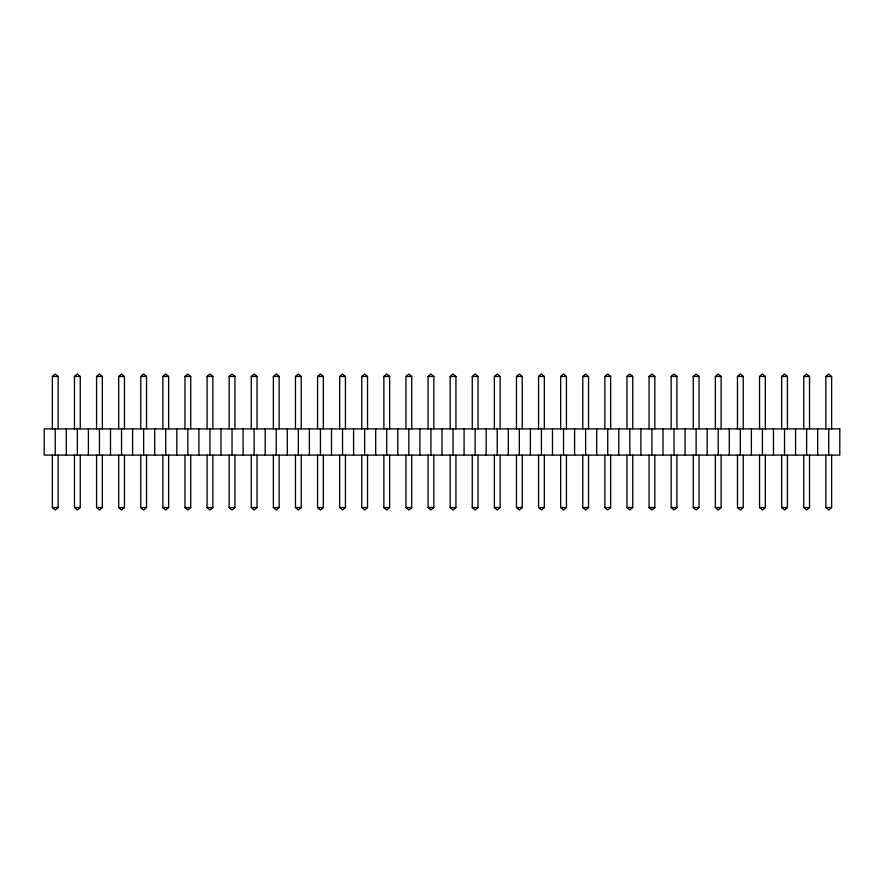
<?xml version="1.0" encoding="UTF-8"?>
<svg xmlns="http://www.w3.org/2000/svg" width="884" height="884" viewBox="0 0 884 884"><rect width="100%" height="100%" fill="white"/><g stroke="black" fill="none" stroke-linecap="round" stroke-linejoin="round"><path stroke-width="1.33" d="M52.377 428.895L52.377 376.462L55.239 374.02L58.145 376.462L58.145 428.895M74.477 428.895L74.477 376.462L77.339 374.02L80.245 376.462L80.245 428.895M96.577 428.895L96.577 376.462L99.439 374.02L102.345 376.462L102.345 428.895M118.677 428.895L118.677 376.462L121.539 374.02L124.445 376.462L124.445 428.895M140.777 428.895L140.777 376.462L143.639 374.02L146.534 376.462L146.534 428.895M162.877 428.895L162.877 376.462L165.739 374.02L168.634 376.462L168.634 428.895M184.977 428.895L184.977 376.462L187.839 374.02L190.734 376.462L190.734 428.895M207.077 428.895L207.077 376.462L209.939 374.02L212.845 376.462L212.845 428.895M58.145 455.105L58.145 507.538L55.272 509.98L52.377 507.538L52.377 455.105M229.166 428.895L229.166 376.462L232.039 374.02L234.934 376.462L234.934 428.895M80.245 455.105L80.245 507.538L77.372 509.98L74.477 507.538L74.477 455.105M251.266 428.895L251.266 376.462L254.139 374.02L257.034 376.462L257.034 428.895M102.345 455.105L102.345 507.538L99.472 509.98L96.577 507.538L96.577 455.105M273.366 428.895L273.366 376.462L276.239 374.02L279.134 376.462L279.134 428.895M124.445 455.105L124.445 507.538L121.572 509.98L118.677 507.538L118.677 455.105M295.466 428.895L295.466 376.462L298.339 374.02L301.234 376.462L301.234 428.895M146.534 455.105L146.534 507.538L143.672 509.98L140.777 507.538L140.777 455.105M317.566 428.895L317.566 376.462L320.428 374.02L323.334 376.462L323.334 428.895M168.634 455.105L168.634 507.538L165.772 509.98L162.877 507.538L162.877 455.105M339.666 428.895L339.666 376.462L342.528 374.02L345.434 376.462L345.434 428.895M190.734 455.105L190.734 507.538L187.872 509.98L184.977 507.538L184.977 455.105M361.766 428.895L361.766 376.462L364.628 374.02L367.534 376.462L367.534 428.895M212.845 455.105L212.845 507.538L209.972 509.98L207.077 507.538L207.077 455.105M383.866 428.895L383.866 376.462L386.728 374.02L389.634 376.462L389.634 428.895M234.934 455.105L234.934 507.538L232.072 509.98L229.166 507.538L229.166 455.105M405.966 428.895L405.966 376.462L408.828 374.02L411.734 376.462L411.734 428.895M257.034 455.105L257.034 507.538L254.172 509.98L251.266 507.538L251.266 455.105M428.066 428.895L428.066 376.462L430.928 374.02L433.834 376.462L433.834 428.895M279.134 455.105L279.134 507.538L276.272 509.98L273.366 507.538L273.366 455.105M450.166 428.895L450.166 376.462L453.028 374.02L455.934 376.462L455.934 428.895M301.234 455.105L301.234 507.538L298.372 509.98L295.466 507.538L295.466 455.105M472.266 428.895L472.266 376.462L475.128 374.02L478.034 376.462L478.034 428.895M323.334 455.105L323.334 507.538L320.472 509.98L317.566 507.538L317.566 455.105M494.366 428.895L494.366 376.462L497.228 374.02L500.134 376.462L500.134 428.895M345.434 455.105L345.434 507.538L342.572 509.98L339.666 507.538L339.666 455.105M516.466 428.895L516.466 376.462L519.328 374.02L522.234 376.462L522.234 428.895M367.534 455.105L367.534 507.538L364.672 509.98L361.766 507.538L361.766 455.105M538.566 428.895L538.566 376.462L541.428 374.02L544.334 376.462L544.334 428.895M389.634 455.105L389.634 507.538L386.772 509.98L383.866 507.538L383.866 455.105M560.666 428.895L560.666 376.462L563.528 374.02L566.434 376.462L566.434 428.895M411.734 455.105L411.734 507.538L408.872 509.98L405.966 507.538L405.966 455.105M582.766 428.895L582.766 376.462L585.628 374.02L588.534 376.462L588.534 428.895M433.834 455.105L433.834 507.538L430.972 509.98L428.066 507.538L428.066 455.105M604.866 428.895L604.866 376.462L607.728 374.02L610.634 376.462L610.634 428.895M455.934 455.105L455.934 507.538L453.072 509.98L450.166 507.538L450.166 455.105M626.966 428.895L626.966 376.462L629.828 374.02L632.734 376.462L632.734 428.895M478.034 455.105L478.034 507.538L475.172 509.98L472.266 507.538L472.266 455.105M649.066 428.895L649.066 376.462L651.928 374.02L654.834 376.462L654.834 428.895M500.134 455.105L500.134 507.538L497.272 509.98L494.366 507.538L494.366 455.105M671.155 428.895L671.155 376.462L674.028 374.02L676.923 376.462L676.923 428.895M522.234 455.105L522.234 507.538L519.372 509.98L516.466 507.538L516.466 455.105M693.266 428.895L693.266 376.462L696.128 374.02L699.023 376.462L699.023 428.895M544.334 455.105L544.334 507.538L541.472 509.98L538.566 507.538L538.566 455.105M715.366 428.895L715.366 376.462L718.228 374.02L721.123 376.462L721.123 428.895M566.434 455.105L566.434 507.538L563.572 509.98L560.666 507.538L560.666 455.105M737.466 428.895L737.466 376.462L740.328 374.02L743.223 376.462L743.223 428.895M588.534 455.105L588.534 507.538L585.661 509.98L582.766 507.538L582.766 455.105M759.555 428.895L759.555 376.462L762.428 374.02L765.323 376.462L765.323 428.895M610.634 455.105L610.634 507.538L607.761 509.98L604.866 507.538L604.866 455.105M781.655 428.895L781.655 376.462L784.528 374.02L787.423 376.462L787.423 428.895M632.734 455.105L632.734 507.538L629.861 509.98L626.966 507.538L626.966 455.105M803.755 428.895L803.755 376.462L806.628 374.02L809.523 376.462L809.523 428.895M654.834 455.105L654.834 507.538L651.961 509.98L649.066 507.538L649.066 455.105M825.855 428.895L825.855 376.462L828.728 374.02L831.623 376.462L831.623 428.895M676.923 455.105L676.923 507.538L674.061 509.98L671.155 507.538L671.155 455.105M699.023 455.105L699.023 507.538L696.161 509.98L693.266 507.538L693.266 455.105M721.123 455.105L721.123 507.538L718.261 509.98L715.366 507.538L715.366 455.105M743.223 455.105L743.223 507.538L740.361 509.98L737.466 507.538L737.466 455.105M765.323 455.105L765.323 507.538L762.461 509.98L759.555 507.538L759.555 455.105M787.423 455.105L787.423 507.538L784.561 509.98L781.655 507.538L781.655 455.105M809.523 455.105L809.523 507.538L806.661 509.98L803.755 507.538L803.755 455.105M831.623 455.105L831.623 507.538L828.761 509.98L825.855 507.538L825.855 455.105M52.377 376.462L58.145 376.462M74.477 376.462L80.245 376.462M96.577 376.462L102.345 376.462M118.677 376.462L124.445 376.462M140.777 376.462L146.534 376.462M162.877 376.462L168.634 376.462M184.977 376.462L190.734 376.462M207.077 376.462L212.845 376.462M229.166 376.462L234.934 376.462M251.266 376.462L257.034 376.462M273.366 376.462L279.134 376.462M295.466 376.462L301.234 376.462M317.566 376.462L323.334 376.462M339.666 376.462L345.434 376.462M361.766 376.462L367.534 376.462M383.866 376.462L389.634 376.462M405.966 376.462L411.734 376.462M428.066 376.462L433.834 376.462M450.166 376.462L455.934 376.462M472.266 376.462L478.034 376.462M494.366 376.462L500.134 376.462M516.466 376.462L522.234 376.462M538.566 376.462L544.334 376.462M560.666 376.462L566.434 376.462M582.766 376.462L588.534 376.462M604.866 376.462L610.634 376.462M626.966 376.462L632.734 376.462M649.066 376.462L654.834 376.462M671.155 376.462L676.923 376.462M693.266 376.462L699.023 376.462M715.366 376.462L721.123 376.462M737.466 376.462L743.223 376.462M759.555 376.462L765.323 376.462M781.655 376.462L787.423 376.462M803.755 376.462L809.523 376.462M825.855 376.462L831.623 376.462M52.377 507.538L58.145 507.538M74.477 507.538L80.245 507.538M96.577 507.538L102.345 507.538M118.677 507.538L124.445 507.538M140.777 507.538L146.534 507.538M162.877 507.538L168.634 507.538M184.977 507.538L190.734 507.538M207.077 507.538L212.845 507.538M229.166 507.538L234.934 507.538M251.266 507.538L257.034 507.538M273.366 507.538L279.134 507.538M295.466 507.538L301.234 507.538M317.566 507.538L323.334 507.538M339.666 507.538L345.434 507.538M361.766 507.538L367.534 507.538M383.866 507.538L389.634 507.538M405.966 507.538L411.734 507.538M428.066 507.538L433.834 507.538M450.166 507.538L455.934 507.538M472.266 507.538L478.034 507.538M494.366 507.538L500.134 507.538M516.466 507.538L522.234 507.538M538.566 507.538L544.334 507.538M560.666 507.538L566.434 507.538M582.766 507.538L588.534 507.538M604.866 507.538L610.634 507.538M626.966 507.538L632.734 507.538M649.066 507.538L654.834 507.538M671.155 507.538L676.923 507.538M693.266 507.538L699.023 507.538M715.366 507.538L721.123 507.538M737.466 507.538L743.223 507.538M759.555 507.538L765.323 507.538M781.655 507.538L787.423 507.538M803.755 507.538L809.523 507.538M825.855 507.538L831.623 507.538M828.728 428.895L828.728 455.105M817.678 428.895L817.689 455.105M806.628 428.895L806.628 455.105M795.589 428.895L795.578 455.105M784.528 428.895L784.528 455.105M773.478 428.895L773.489 455.105M762.428 428.895L762.428 455.105M751.389 428.895L751.389 455.105M740.328 428.895L740.328 455.105M729.289 428.895L729.289 455.105M718.228 428.895L718.228 455.105M707.189 428.895L707.189 455.105M696.128 428.895L696.128 455.105M685.089 428.895L685.089 455.105M674.028 428.895L674.028 455.105M662.989 428.895L662.989 455.105M651.928 428.895L651.928 455.105M640.889 428.895L640.889 455.105M629.828 428.895L629.828 455.105M618.789 428.895L618.789 455.105M607.728 428.895L607.728 455.105M596.689 428.895L596.689 455.105M585.628 428.895L585.628 455.105M574.589 428.895L574.589 455.105M563.528 428.895L563.528 455.105M552.489 428.895L552.489 455.105M541.428 428.895L541.428 455.105M530.389 428.895L530.389 455.105M519.328 428.895L519.328 455.105M508.289 428.895L508.289 455.105M497.228 428.895L497.228 455.105M486.189 428.895L486.189 455.105M475.139 428.895L475.139 455.105M464.089 428.895L464.089 455.105M453.028 428.895L453.028 455.105M441.989 428.895L441.989 455.105M430.928 428.895L430.928 455.105M419.889 428.895L419.889 455.105M408.828 428.895L408.828 455.105M397.789 428.895L397.789 455.105M386.739 428.895L386.739 455.105M375.689 428.895L375.7 455.105M364.639 428.895L364.639 455.105M353.6 428.895L353.589 455.105M342.539 428.895L342.539 455.105M331.5 428.895L331.489 455.105M320.439 428.895L320.439 455.105M309.389 428.895L309.389 455.105M298.339 428.895L298.339 455.105M287.289 428.895L287.3 455.105M276.239 428.895L276.239 455.105M265.2 428.895L265.189 455.105M254.139 428.895L254.139 455.105M243.089 428.895L243.1 455.105M232.039 428.895L232.039 455.105M221 428.895L221 455.105M209.939 428.895L209.939 455.105M198.9 428.895L198.9 455.105M187.839 428.895L187.839 455.105M176.8 428.895L176.8 455.105M165.739 428.895L165.739 455.105M154.7 428.895L154.7 455.105M143.639 428.895L143.639 455.105M132.6 428.895L132.6 455.105M121.539 428.895L121.539 455.105M110.5 428.895L110.5 455.105M99.439 428.895L99.439 455.105M88.4 428.895L88.4 455.105M77.339 428.895L77.339 455.105M66.3 428.895L66.3 455.105M55.239 428.895L55.239 455.105M839.8 428.895L44.2 428.895L44.2 455.105L839.8 455.105L839.8 428.895"/></g></svg>
